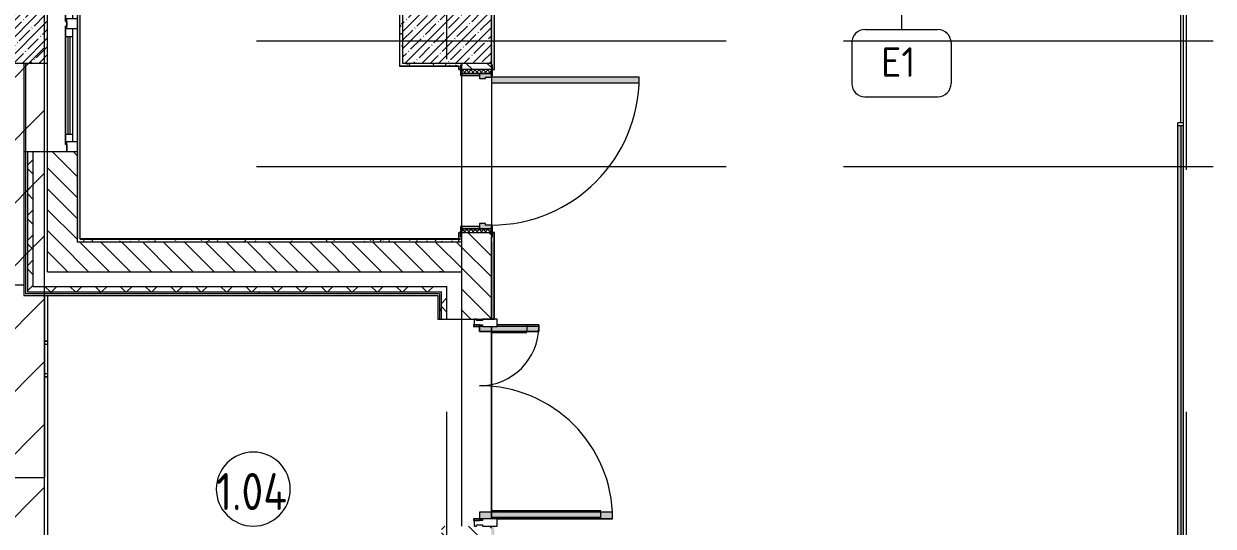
# Model space of a CAD drawing. Header units: millimetres. Extents: x -6228 to 198016, y -8553 to 29000.
# Drawn here: x 166027 to 174068, y 18871 to 22265 of the extents above; entities that cross this region are included whole.
import ezdxf

# ---------------------------------------------------------------- set-up
doc = ezdxf.new("R2010")
doc.units = ezdxf.units.MM
doc.linetypes.add('200_ШТРИХ__ш1_п0_6_', pattern=[800, 500, -300])
doc.linetypes.add('Осевая', pattern=[15875, 3175, -2381.25, 7937.5, -2381.25])
for name, color, linetype, lineweight in [('A-AREA-IDEN', 7, 'Continuous', 9), ('A-DETL-1', 7, 'Continuous', 9), ('A-DETL-GENF', 7, 'Continuous', 9), ('A-DETL-MBND-1', 7, '200_ШТРИХ__ш1_п0_6_', 9), ('A-GLAZ-2', 7, 'Continuous', 9), ('A-GLAZ-CWMG-3', 7, 'Continuous', 9), ('A-WALL-4', 7, 'Continuous', 13), ('I-WALL-7', 7, 'Continuous', 9), ('S-COLS-2', 7, 'Continuous', 9), ('S-STRS-2', 7, 'Continuous', 9), ('Марки для знаков', 7, 'Continuous', 9), ('Оси', 7, 'Continuous', 9), ('Оси-2', 7, 'Осевая', 9)]:
    doc.layers.add(name, color=color, linetype=linetype, lineweight=lineweight)
for name, color, linetype, lineweight, true_color in [('A-DETL-GENF-5', 7, 'Continuous', 9, 0xaaaaaa), ('A-DETL-GENF-6', 7, 'Continuous', 9, 0xe2e2e2), ('A-DETL-GENF-7', 7, 'Continuous', 9, 0xc0c0c0), ('A-DOOR-4', 7, 'Continuous', 9, 0xaaaaaa), ('A-DOOR-5', 7, 'Continuous', 9, 0xe2e2e2), ('A-DOOR-FRAM-4', 7, 'Continuous', 9, 0xe2e2e2), ('A-DOOR-FRAM-5', 7, 'Continuous', 9, 0xaaaaaa), ('A-FLOR-3', 7, 'Continuous', 9, 0xaaaaaa), ('I-WALL-11', 7, 'Continuous', 9, 0x3c3c3c), ('I-WALL-9', 9, 'Continuous', 9, 0x808080)]:
    doc.layers.add(name, color=color, linetype=linetype, lineweight=lineweight, true_color=true_color)
doc.styles.add('GOST Common', font='GOST_Common.ttf', dxfattribs={"width": 0.9, "height": 250})
doc.styles.add('GOST Common_2', font='GOST_Common.ttf', dxfattribs={"height": 200})
pattern_1 = [(135, (135578.19, 0), (-70.71068, -70.71068), [])]
pattern_2 = [(0, (135578.187, 0), (121.92, 30.48), [10.058, -81.382, 10.058, -81.382, -487.68]), (0, (135578.187, 0), (121.92, 30.48), [-182.88, 10.058, -172.822, 10.058, -81.382, -213.36]), (0, (135578.187, 0), (121.92, 30.48), [-457.2, 10.058, -50.902, 10.058, -142.342]), (120, (135623.907, 15.24), (-87.356454, 90.345817), [10.058, -81.382, 10.058, -81.382, -487.68]), (120, (135623.907, 15.24), (-87.356454, 90.345817), [-182.88, 10.058, -172.822, 10.058, -81.382, -213.36]), (120, (135623.907, 15.24), (-87.356454, 90.345817), [-457.2, 10.058, -50.902, 10.058, -142.342]), (240, (135639.147, 76.2), (-34.563546, -120.825817), [10.058, -81.382, 10.058, -81.382, -487.68]), (240, (135639.147, 76.2), (-34.563546, -120.825817), [-182.88, 10.058, -172.822, 10.058, -81.382, -213.36]), (240, (135639.147, 76.2), (-34.563546, -120.825817), [-457.2, 10.058, -50.902, 10.058, -142.342])]
pattern_3 = [(0, (135578.19, 0), (406.4, 101.6), [33.528, -271.272, 33.528, -271.272, -1625.6]), (0, (135578.19, 0), (406.4, 101.6), [-609.6, 33.528, -576.072, 33.528, -271.272, -711.2]), (0, (135578.19, 0), (406.4, 101.6), [-1524, 33.528, -169.672, 33.528, -474.472]), (120, (135730.59, 50.8), (-291.18818, 301.15272), [33.528, -271.272, 33.528, -271.272, -1625.6]), (120, (135730.59, 50.8), (-291.18818, 301.15272), [-609.6, 33.528, -576.072, 33.528, -271.272, -711.2]), (120, (135730.59, 50.8), (-291.18818, 301.15272), [-1524, 33.528, -169.672, 33.528, -474.472]), (240, (135781.39, 254), (-115.21182, -402.75272), [33.528, -271.272, 33.528, -271.272, -1625.6]), (240, (135781.39, 254), (-115.21182, -402.75272), [-609.6, 33.528, -576.072, 33.528, -271.272, -711.2]), (240, (135781.39, 254), (-115.21182, -402.75272), [-1524, 33.528, -169.672, 33.528, -474.472])]
pattern_4 = [(135, (135578.19, 0), (-84.8528, -84.8528), []), (225, (135578.19, 0), (84.8528, -84.8528), [])]

# ---------------------------------------------------------------- blocks, each defined once
blk = doc.blocks.new('Перекрытия 3 - Перекрытия 4-20977624-План зашивки приборов отопления в осях 2 этажа 1-12')
at = {"layer": 'S-STRS-2'}
blk.add_line((30449, 20500), (30010, 20500), dxfattribs=at)
blk = doc.blocks.new('120_Окно_СКБ_2Ст - 120_Окно_СКБ_2Ст 2100х1800 _мал створка справа_-24235684-План зашивки приборов отопления в осях 2 этажа 1-12')
at = {"layer": 'A-GLAZ-2'}
for p, q in [((-1050, 30), (-1050, 100)), ((-1050, 100), (-980, 100)), ((-980, 100), (-980, 30)), ((150, 30), (150, 100)), ((150, 100), (220, 100)), ((220, 100), (220, 30)), ((980, 30), (980, 100)), ((980, 100), (1050, 100)), ((1050, 100), (1050, 30)), ((-980, 30), (-1050, 30)), ((-1050, 30), (-1000, 30)), ((-980, 30), (-1000, 30)), ((-1000, 30), (-1000, 20)), ((-1000, 20), (170, 20)), ((170, 20), (-1000, 20)), ((150, 70), (-980, 70)), ((-980, 70), (-980, 30)), ((-930, 20), (-930, 70)), ((-930, 50), (100, 50)), ((100, 40), (-930, 40)), ((100, 20), (100, 70)), ((150, 30), (150, 70)), ((220, 30), (150, 30)), ((170, 30), (150, 30)), ((170, 30), (200, 30)), ((170, 20), (170, 30)), ((220, 30), (200, 30)), ((200, 30), (200, 20)), ((200, 20), (1000, 20)), ((1000, 20), (200, 20)), ((980, 70), (220, 70)), ((220, 70), (220, 30)), ((270, 20), (270, 70)), ((270, 50), (930, 50)), ((930, 40), (270, 40)), ((930, 20), (930, 70)), ((980, 30), (980, 70)), ((1050, 30), (980, 30)), ((1000, 30), (980, 30)), ((1000, 30), (1050, 30)), ((1000, 20), (1000, 30))]:
    blk.add_line(p, q, dxfattribs=at)
blk = doc.blocks.new('BSC_Колонна _Прямоугольная - 600х600-V212-План зашивки приборов отопления в осях 2 этажа 1-12')
at = {"layer": 'S-COLS-2'}
h = blk.add_hatch(dxfattribs=at)
h.set_pattern_fill('FP_184', color=256, style=0, pattern_type=2)
h.set_pattern_definition([(45, (-33310, -22300), (-57.02463, 57.02463), []), (45, (-33252.975, -22300), (-57.02463, 57.02463), [100.806, -20.161, 3.353, -16.808])])
h.paths.add_polyline_path([(-300, -300), (300, -300), (300, 300), (-300, 300)])
for p, q in [((300, 300), (-300, 300)), ((-300, 300), (-300, -300)), ((300, -300), (300, 300)), ((-300, -300), (300, -300))]:
    blk.add_line(p, q, dxfattribs=at)
blk = doc.blocks.new('110_Дверь_СКБ_1Ст_Внутренняя1 - Д-4б _огнестойкая EI 30_-32701367-План зашивки приборов отопления в осях 2 этажа 1-12')
at = {"layer": 'A-DOOR-4'}
h = blk.add_hatch(dxfattribs=at)
h.set_pattern_fill('FP_35', color=256, style=0, pattern_type=2)
h.set_pattern_definition([(135, (1751.41, 164.685), (-14.14214, -14.14214), []), (225, (1751.41, 164.685), (14.14214, -14.14214), [])])
h.paths.add_polyline_path([(562.5, 100), (537.5, 100), (537.5, -100), (562.5, -100)])
at = {"layer": 'A-DOOR-5'}
h = blk.add_hatch(color=256, dxfattribs=at)
h.paths.add_polyline_path([(537.5, 100), (512.5, 100), (512.5, 60), (502.5, 60), (502.5, 20), (537.5, 20)])
h.paths.add_polyline_path([(-477.5, 60), (-487.5, 60), (-487.5, 100), (-512.5, 100), (-512.5, 20), (-477.5, 20)])
at = {"layer": 'A-DOOR-FRAM-4'}
for points in [[(-447.5, 100), (-447.5, 1100), (-487.5, 1100), (-487.5, 100)], [(-497.5, 100), (-497.5, 108), (-567.5, 108), (-567.5, 100)], [(-497.5, 99), (-497.5, 100), (-512.5, 99)], [(592.5, 108), (522.5, 108), (522.5, 100), (592.5, 100)], [(537.5, 99), (537.5, 100), (522.5, 99)], [(-497.5, 20), (-512.5, 20), (-512.5, -100), (-497.5, -100)], [(537.5, 20), (522.5, 20), (522.5, -100), (537.5, -100)], [(-497.5, -108), (-497.5, -100), (-567.5, -100), (-567.5, -108)], [(592.5, -100), (522.5, -100), (522.5, -108), (592.5, -108)]]:
    blk.add_hatch(color=256, dxfattribs=at).paths.add_polyline_path(points)
at = {"layer": 'A-DOOR-FRAM-5'}
h = blk.add_hatch(dxfattribs=at)
h.set_pattern_fill('FP_36', color=256, style=0, pattern_type=2)
h.set_pattern_definition([(45, (-371.384, 164.685), (-14.1421, 14.1421), []), (135, (-371.384, 164.685), (-14.1421, -14.1421), [])])
h.paths.add_polyline_path([(-512.5, 100), (-537.5, 100), (-537.5, -100), (-512.5, -100)])
at = {"layer": 'A-DOOR-4'}
for p, q in [((-487.5, 1100), (-487.5, 100)), ((-447.5, 1100), (-487.5, 1100)), ((-447.5, 100), (-447.5, 1100)), ((-487.5, 100), (-447.5, 100))]:
    blk.add_line(p, q, dxfattribs=at)
blk.add_arc((-487.5, 100), 1000, 360, 90, dxfattribs=at)
at = {"layer": 'A-DOOR-FRAM-5'}
for p, q in [((-497.5, 108), (-567.5, 108)), ((-567.5, 108), (-567.5, 100)), ((-567.5, 100), (-497.5, 100)), ((-512.5, 100), (-537.5, 100)), ((-537.5, 100), (-537.5, -100)), ((-487.5, 100), (-512.5, 100)), ((-512.5, 100), (-512.5, 20)), ((-512.5, -100), (-512.5, 100)), ((-497.5, 100), (-512.5, 100)), ((-512.5, 100), (-512.5, 99)), ((-512.5, 99), (-497.5, 99)), ((-497.5, 100), (-497.5, 108)), ((-497.5, 99), (-497.5, 100)), ((-487.5, 60), (-487.5, 100)), ((512.5, 100), (512.5, 60)), ((537.5, 100), (512.5, 100)), ((592.5, 108), (522.5, 108)), ((522.5, 108), (522.5, 100)), ((537.5, 100), (522.5, 100)), ((522.5, 100), (522.5, 99)), ((522.5, 100), (592.5, 100)), ((522.5, 99), (537.5, 99)), ((537.5, 20), (537.5, 100)), ((562.5, 100), (537.5, 100)), ((537.5, 100), (537.5, -100)), ((537.5, 99), (537.5, 100)), ((562.5, -100), (562.5, 100)), ((592.5, 100), (592.5, 108)), ((-512.5, 20), (-477.5, 20)), ((-497.5, 20), (-512.5, 20)), ((-512.5, 20), (-512.5, -100)), ((-497.5, -100), (-497.5, 20)), ((-477.5, 60), (-487.5, 60)), ((-477.5, 20), (-477.5, 60)), ((512.5, 60), (502.5, 60)), ((502.5, 60), (502.5, 20)), ((502.5, 20), (537.5, 20)), ((537.5, 20), (522.5, 20)), ((522.5, 20), (522.5, -100)), ((537.5, -100), (537.5, 20)), ((-497.5, -100), (-567.5, -100)), ((-567.5, -100), (-567.5, -108)), ((-567.5, -108), (-497.5, -108)), ((-537.5, -100), (-512.5, -100)), ((-512.5, -100), (-497.5, -100)), ((-497.5, -108), (-497.5, -100)), ((522.5, -100), (537.5, -100)), ((592.5, -100), (522.5, -100)), ((522.5, -100), (522.5, -108)), ((522.5, -108), (592.5, -108)), ((537.5, -100), (562.5, -100)), ((592.5, -108), (592.5, -100))]:
    blk.add_line(p, q, dxfattribs=at)
blk = doc.blocks.new('Прямоугольный импост - Импост структурный с накладкой - 160мм Темный-32479175-План зашивки приборов отопления в осях 2 этажа 1-12')
at = {"layer": 'A-GLAZ-CWMG-3'}
for p, q in [((-50, 40), (-50, 140)), ((-50, 140), (0, 140)), ((0, 140), (0, 40)), ((-40, 40), (-50, 40)), ((-50, -17), (-50, 0)), ((-50, 0), (-40, 0)), ((-40, 0), (-40, 40)), ((-10, 40), (-10, 0)), ((0, 40), (-10, 40)), ((-10, 0), (0, 0)), ((0, 0), (0, -17)), ((0, -17), (-50, -17))]:
    blk.add_line(p, q, dxfattribs=at)
blk = doc.blocks.new('Дверь_Витражная_остекление_ - Д-39_л_ Актовый-32481803-План зашивки приборов отопления в осях 2 этажа 1-12')
at = {"layer": 'A-DETL-GENF-6'}
for points in [[(650, 920), (605, 920), (605, 20), (650, 20), (650, 140)], [(-615, 420), (-660, 420), (-660, 140), (-650, 140), (-650, 40), (-660, 40), (-660, 20), (-615, 20), (-615, 140)]]:
    blk.add_hatch(color=256, dxfattribs=at).paths.add_polyline_path(points)
at = {"layer": 'A-DETL-GENF-5'}
for p, q in [((650, 920), (605, 920)), ((605, 920), (605, 20)), ((650, 920), (605, 920)), ((605, 920), (605, 20)), ((650, 920), (650, 140)), ((650, 140), (650, 920)), ((596, 840), (596, 100)), ((650, 840), (605, 840)), ((640, 840), (640, 100)), ((-660, 420), (-615, 420)), ((-660, 420), (-660, 140)), ((-615, 420), (-660, 420)), ((-660, 420), (-660, 140)), ((-615, 420), (-615, 20)), ((-615, 20), (-615, 420)), ((-660, 340), (-615, 340)), ((-650, 340), (-650, 140)), ((-606, 340), (-606, 100)), ((-650, 100), (-615, 100)), ((650, 100), (605, 100)), ((-615, 20), (-650, 20)), ((-650, 20), (-615, 20)), ((605, 20), (650, 20)), ((605, 20), (650, 20)), ((650, 40), (650, 20)), ((650, 20), (650, 40))]:
    blk.add_line(p, q, dxfattribs=at)
at = {"layer": 'A-DOOR-4'}
for p, q in [((650, 920), (650, 140)), ((-650, 420), (-650, 140)), ((-650, 20), (-660, 20)), ((-660, 20), (-660, -20)), ((-650, 40), (-650, 20)), ((-650, -20), (-650, 20)), ((650, 40), (650, 20)), ((660, 20), (650, 20)), ((650, 20), (650, -20)), ((660, -20), (660, 20)), ((-660, -20), (-650, -20)), ((650, -20), (660, -20))]:
    blk.add_line(p, q, dxfattribs=at)
for centre, radius, start, end in [((650, 20), 900, 90, 180), ((-650, 20), 400, 360, 90)]:
    blk.add_arc(centre, radius, start, end, dxfattribs=at)
blk = doc.blocks.new('Прямоугольный импост - Импост структурный с накладкой - 160мм Темный-32479277-План зашивки приборов отопления в осях 2 этажа 1-12')
at = {"layer": 'A-GLAZ-CWMG-3'}
for p, q in [((0, 140), (-50, 140)), ((-50, 140), (-50, 40)), ((0, 40), (0, 140)), ((-50, 40), (-40, 40)), ((-40, 0), (-50, 0)), ((-50, 0), (-50, -17)), ((-40, 40), (-40, 0)), ((-10, 0), (-10, 40)), ((-10, 40), (0, 40)), ((0, 0), (-10, 0)), ((0, -17), (0, 0)), ((-50, -17), (0, -17))]:
    blk.add_line(p, q, dxfattribs=at)
blk = doc.blocks.new('Перекрытия 2 - Перекрытия 4-32990152-План зашивки приборов отопления в осях 2 этажа 1-12')
at = {"layer": 'S-STRS-2'}
for p in [(30010, 19180), (30610, 18430)]:
    blk.add_line(p, (30610, 19180), dxfattribs=at)
blk = doc.blocks.new('BSC_Колонна _Прямоугольная - 600х600-V268-План зашивки приборов отопления в осях 2 этажа 1-12')
at = {"layer": 'S-COLS-2'}
h = blk.add_hatch(dxfattribs=at)
h.set_pattern_fill('FP_234', color=256, style=0, pattern_type=2)
h.set_pattern_definition([(45, (-30310, -22300), (-57.02463, 57.02463), []), (45, (-30252.975, -22300), (-57.02463, 57.02463), [100.806, -20.161, 3.353, -16.808])])
h.paths.add_polyline_path([(-300, -300), (300, -300), (300, 300), (-300, 300)])
for p, q in [((280, 300), (-300, 300)), ((-300, 300), (-300, -300)), ((300, 300), (280, 300)), ((300, -300), (300, 300)), ((-300, -300), (280, -300)), ((280, -300), (300, -300))]:
    blk.add_line(p, q, dxfattribs=at)
blk = doc.blocks.new('DET_L_Линия разрыва - М100-30654710-План зашивки приборов отопления в осях 2 этажа 1-12')
at = {"layer": 'A-DETL-GENF'}
blk.add_line((24079.7, 0), (12339.9, 0), dxfattribs=at)
blk = doc.blocks.new('Марка_Помещения - Номер-25198446-План зашивки приборов отопления в осях 2 этажа 1-12')
at = {"layer": 'A-AREA-IDEN'}
for start, end in [(360, 180), (180, 360)]:
    blk.add_arc((0, 0), 2.5, start, end, dxfattribs=at)
blk = doc.blocks.new('Марка_Знаки - В прямоуг_Наименование краткое-30718135-План зашивки приборов отопления в осях 2 этажа 1-12')
at = {"layer": 'Марки для знаков'}
for p, q in [((-2.455, 2.278), (2.455, 2.278)), ((-3.355, 1.378), (-3.355, -1.384)), ((3.355, 1.378), (3.355, -1.378)), ((-2.461, -2.278), (2.455, -2.278))]:
    blk.add_line(p, q, dxfattribs=at)
for centre, radius, start, end in [((-2.455, 1.378), 0.9, 90, 180), ((2.455, 1.378), 0.9, 0, 90), ((-2.461, -1.384), 0.893, 180, 270), ((2.455, -1.378), 0.9, 270, 0)]:
    blk.add_arc(centre, radius, start, end, dxfattribs=at)

msp = doc.modelspace()

# ---------------------------------------------------------------- hatches: boundary and pattern name
at = {"layer": 'A-DETL-GENF-7'}
h = msp.add_hatch(dxfattribs=at)
h.set_pattern_fill('FP_235', color=256, style=0, pattern_type=2)
h.set_pattern_definition([(45, (135578.2, 0), (-212.132, 212.132), [])])
h.paths.add_polyline_path([(166168.2, 15231), (166168.2, 26500), (157488.2, 26500), (157488.2, 26900), (150338.2, 26900), (150338.2, 24680), (149888.4, 24680), (149888.4, 15231), (163568.5, 15231)])
at = {"layer": 'I-WALL-11'}
h = msp.add_hatch(dxfattribs=at)
h.set_pattern_fill('FP_221', color=256, style=0, pattern_type=2)
h.set_pattern_definition(pattern_3)
h.paths.add_polyline_path([(166051.2, 20453), (166051.2, 21400), (166038.2, 21400), (166038.2, 20453)])
h.paths.add_polyline_path([(166051.2, 23500), (166051.2, 26364), (166038.2, 26364), (166038.2, 23500)])
h = msp.add_hatch(dxfattribs=at)
h.set_pattern_fill('FP_221', color=256, style=0, pattern_type=2)
h.set_pattern_definition(pattern_3)
h.paths.add_polyline_path([(168736.9, 20440), (168838.2, 20440), (168838.2, 20453), (166038.2, 20453), (166038.2, 20440), (168642.2, 20440)])
h = msp.add_hatch(dxfattribs=at)
h.set_pattern_fill('FP_221', color=256, style=0, pattern_type=2)
h.set_pattern_definition(pattern_3)
h.paths.add_polyline_path([(168851.2, 18470), (168851.2, 18870), (168838.2, 18870), (168838.2, 18470)])
h.paths.add_polyline_path([(168851.2, 20270), (168851.2, 20453), (168838.2, 20453), (168838.2, 20270)])
at = {"layer": 'I-WALL-7'}
h = msp.add_hatch(dxfattribs=at)
h.set_pattern_fill('FP_151', color=256, style=0, pattern_type=2)
h.set_pattern_definition(pattern_1)
h.paths.add_polyline_path([(166388.2, 20790), (166388.2, 21400), (166188.2, 21400), (166188.2, 20790), (166221.4, 20790)])
h.paths.add_polyline_path([(166188.2, 23500), (166388.2, 23500), (166388.2, 26880), (166188.2, 26880), (166188.2, 25301.9)])
h = msp.add_hatch(dxfattribs=at)
h.set_pattern_fill('FP_222', color=256, style=0, pattern_type=2)
h.set_pattern_definition(pattern_4)
h.paths.add_polyline_path([(166051.2, 20490), (166088.2, 20490), (166088.2, 21400), (166051.2, 21400), (166051.2, 20590)])
h.paths.add_polyline_path([(166088.2, 23500), (166088.2, 26401), (166051.2, 26401), (166051.2, 23500)])
h = msp.add_hatch(dxfattribs=at)
h.set_pattern_fill('FP_153', color=256, style=0, pattern_type=2)
h.set_pattern_definition([(45, (135578.19, 0), (-57.02463, 57.02463), []), (45, (135635.21, 0), (-57.02463, 57.02463), [100.806, -20.161, 3.353, -16.808])])
h.paths.add_polyline_path([(173865.8, 11200), (173865.8, 11459.9), (173848.2, 11468.7), (173848.2, 11200)])
h.paths.add_polyline_path([(173848.2, 11751), (174068.2, 11861), (174068.2, 11958.7), (173865.8, 12059.9), (173865.8, 12125), (173848.2, 12125), (173848.2, 11909.9)])
h.paths.add_polyline_path([(173848.2, 13525), (173865.8, 13525), (173865.8, 21575), (173848.2, 21575), (173848.2, 16929.7)])
h.paths.add_polyline_path([(173865.8, 22975), (173865.8, 23400), (173848.2, 23400), (173848.2, 22975)])
h = msp.add_hatch(dxfattribs=at)
h.set_pattern_fill('FP_151', color=256, style=0, pattern_type=2)
h.set_pattern_definition(pattern_1)
h.paths.add_polyline_path([(169188.2, 20790), (169188.2, 20855), (168988.2, 20855), (168988.2, 20790)])
h.paths.add_polyline_path([(169188.2, 21955), (169188.2, 22000), (168988.2, 22000), (168988.2, 21955)])
h = msp.add_hatch(dxfattribs=at)
h.set_pattern_fill('FP_151', color=256, style=0, pattern_type=2)
h.set_pattern_definition(pattern_1)
h.paths.add_polyline_path([(168988.2, 20590), (168988.2, 20790), (166188.2, 20790), (166188.2, 20590), (168874.3, 20590)])
h = msp.add_hatch(dxfattribs=at)
h.set_pattern_fill('FP_151', color=256, style=0, pattern_type=2)
h.set_pattern_definition(pattern_1)
h.paths.add_polyline_path([(169188.2, 18450), (169188.2, 18870), (168988.2, 18870), (168988.2, 18450)])
h.paths.add_polyline_path([(169188.2, 20270), (169188.2, 20790), (168988.2, 20790), (168988.2, 20270)])
h = msp.add_hatch(dxfattribs=at)
h.set_pattern_fill('FP_222', color=256, style=0, pattern_type=2)
h.set_pattern_definition(pattern_4)
h.paths.add_polyline_path([(168851.2, 20453), (168851.2, 20490), (166051.2, 20490), (166051.2, 20453), (168838.2, 20453)])
h = msp.add_hatch(dxfattribs=at)
h.set_pattern_fill('FP_222', color=256, style=0, pattern_type=2)
h.set_pattern_definition(pattern_4)
h.paths.add_polyline_path([(168874.3, 18450), (168888.2, 18450), (168888.2, 18870), (168851.2, 18870), (168851.2, 18450)])
h.paths.add_polyline_path([(168851.2, 20270), (168888.2, 20270), (168888.2, 20490), (168851.2, 20490), (168851.2, 20453)])
at = {"layer": 'I-WALL-9'}
h = msp.add_hatch(dxfattribs=at)
h.set_pattern_fill('FP_219', color=256, style=0, pattern_type=2)
h.set_pattern_definition(pattern_2)
h.paths.add_polyline_path([(166408.2, 20810), (166408.2, 26880), (166388.2, 26880), (166388.2, 20810)])
h = msp.add_hatch(dxfattribs=at)
h.set_pattern_fill('FP_219', color=256, style=0, pattern_type=2)
h.set_pattern_definition(pattern_2)
h.paths.add_polyline_path([(169208.2, 17850), (169208.2, 18870), (169188.2, 18870), (169188.2, 17850)])
h.paths.add_polyline_path([(169208.2, 20270), (169208.2, 20855), (169196.2, 20855), (169196.2, 20825), (169188.2, 20825), (169188.2, 20270)])
h.paths.add_polyline_path([(169208.2, 21955), (169208.2, 23004), (169188.2, 23004), (169188.2, 21985), (169196.2, 21985), (169196.2, 21955)])
h = msp.add_hatch(dxfattribs=at)
h.set_pattern_fill('FP_219', color=256, style=0, pattern_type=2)
h.set_pattern_definition(pattern_2)
h.paths.add_polyline_path([(173828.2, 11200), (173848.2, 11200), (173848.2, 11468.7), (173828.2, 11478.7), (173828.2, 11220)])
h.paths.add_polyline_path([(173828.2, 11741), (173848.2, 11751), (173848.2, 12125), (173828.2, 12125), (173828.2, 11909.9)])
h.paths.add_polyline_path([(173848.2, 13525), (173848.2, 21575), (173828.2, 21575), (173828.2, 13525)])
h.paths.add_polyline_path([(173848.2, 22975), (173848.2, 23041.5), (173828.2, 23041.5), (173828.2, 22975)])
h = msp.add_hatch(dxfattribs=at)
h.set_pattern_fill('FP_219', color=256, style=0, pattern_type=2)
h.set_pattern_definition(pattern_2)
h.paths.add_polyline_path([(168568.2, 22000), (168588.2, 22000), (168588.2, 22620), (168568.2, 22620), (168568.2, 22600)])
h = msp.add_hatch(dxfattribs=at)
h.set_pattern_fill('FP_219', color=256, style=0, pattern_type=2)
h.set_pattern_definition(pattern_2)
h.paths.add_polyline_path([(168968.2, 21980), (168968.2, 22000), (168568.2, 22000), (168568.2, 21980), (168874.3, 21980)])
h = msp.add_hatch(dxfattribs=at)
h.set_pattern_fill('FP_219', color=256, style=0, pattern_type=2)
h.set_pattern_definition(pattern_2)
h.paths.add_polyline_path([(168988.2, 20790), (168988.2, 20825), (168980.2, 20825), (168980.2, 20855), (168968.2, 20855), (168968.2, 20790)])
h.paths.add_polyline_path([(168980.2, 21955), (168980.2, 21985), (168988.2, 21985), (168988.2, 22000), (168968.2, 22000), (168968.2, 21955)])
h = msp.add_hatch(dxfattribs=at)
h.set_pattern_fill('FP_219', color=256, style=0, pattern_type=2)
h.set_pattern_definition(pattern_2)
h.paths.add_polyline_path([(173865.8, 21575), (173865.8, 21595), (173828.2, 21595), (173828.2, 21575), (173848.2, 21575)])
h = msp.add_hatch(dxfattribs=at)
h.set_pattern_fill('FP_219', color=256, style=0, pattern_type=2)
h.set_pattern_definition(pattern_2)
h.paths.add_polyline_path([(168988.2, 20790), (168988.2, 20810), (166388.2, 20810), (166388.2, 20790), (168874.3, 20790)])

# ---------------------------------------------------------------- linework, layer by layer
at = {"layer": 'A-DETL-1'}
msp.add_line((166168.2, 15231), (166168.2, 26500), dxfattribs=at)
at = {"layer": 'A-DETL-MBND-1'}
for p, q in [((166168.2, 20121), (166188.2, 20121)), ((166168.2, 20120), (166188.2, 20120)), ((166188.2, 20120), (166168.2, 20120)), ((166168.2, 20100), (166188.2, 20100)), ((166188.2, 19900), (166168.2, 19900)), ((166188.2, 19880), (166168.2, 19880)), ((166168.2, 19880), (166188.2, 19880)), ((166188.2, 19879), (166168.2, 19879))]:
    msp.add_line(p, q, dxfattribs=at)
at = {"layer": 'A-FLOR-3'}
for p, q in [((169188.2, 21865), (169188.2, 20905)), ((166188.2, 20429), (166188.2, 18450)), ((169188.2, 20220), (169188.2, 18920)), ((169188.2, 18920), (169188.2, 20220))]:
    msp.add_line(p, q, dxfattribs=at)
at = {"layer": 'A-WALL-4'}
for p, q in [((166408.2, 20810), (166408.2, 26860)), ((168568.2, 21980), (168968.2, 21980)), ((168968.2, 21955), (168968.2, 21980)), ((168988.2, 22000), (168988.2, 21985)), ((173848.2, 21575), (173828.2, 21575)), ((173848.2, 21575), (173848.2, 13525)), ((166051.2, 21400), (166051.2, 20453)), ((166088.2, 21400), (166088.2, 20490)), ((166388.2, 21400), (166388.2, 20790)), ((168988.2, 20790), (166388.2, 20790)), ((166408.2, 20810), (168968.2, 20810)), ((168988.2, 20790), (168988.2, 20825)), ((169188.2, 20790), (169188.2, 20270)), ((169188.2, 20270), (169188.2, 20790)), ((168851.2, 20590), (168838.2, 20590)), ((168988.2, 20270), (168988.2, 20590)), ((166051.2, 20453), (168851.2, 20453)), ((166088.2, 20490), (168888.2, 20490)), ((168838.2, 20440), (168642.2, 20440)), ((168838.2, 20440), (168838.2, 20270)), ((168851.2, 20270), (168851.2, 20453)), ((168888.2, 20270), (168888.2, 20490))]:
    msp.add_line(p, q, dxfattribs=at)
at = {"layer": 'I-WALL-7'}
for p, q in [((166388.2, 26880), (166388.2, 21400)), ((166409.2, 20811), (166409.2, 26859)), ((169208.2, 23041.5), (169208.2, 21955)), ((169209.2, 21955), (169209.2, 23003)), ((173848.2, 21595), (173848.2, 22955)), ((168567.2, 22621), (168567.2, 21979)), ((168568.2, 22620), (168568.2, 21980)), ((166027.2, 22000), (166027.2, 20429)), ((166038.2, 22000), (166038.2, 20440)), ((166188.2, 20590), (166188.2, 22000)), ((168567.2, 21979), (168967.2, 21979)), ((168967.2, 21979), (168967.2, 21955)), ((168967.2, 21955), (168980.2, 21955)), ((169188.2, 21985), (169188.2, 22000)), ((169196.2, 21955), (169209.2, 21955)), ((168988.2, 20895), (168988.2, 21915)), ((169188.2, 21865), (169188.2, 20905)), ((173828.2, 21575), (173827.2, 21575)), ((173827.2, 21575), (173827.2, 13525)), ((173828.2, 13525), (173828.2, 21595)), ((173865.8, 21595), (173828.2, 21595)), ((173865.8, 21575), (173848.2, 21575)), ((166388.2, 21400), (166027.2, 21400)), ((168980.2, 20855), (168967.2, 20855)), ((168967.2, 20855), (168967.2, 20811)), ((168968.2, 20790), (168968.2, 20855)), ((169209.2, 20855), (169196.2, 20855)), ((169208.2, 20270), (169208.2, 20855)), ((169209.2, 20270), (169209.2, 20855)), ((168967.2, 20811), (166409.2, 20811)), ((168988.2, 20810), (168968.2, 20810)), ((168988.2, 20590), (168988.2, 20790)), ((169188.2, 20790), (169188.2, 20825)), ((166188.2, 20590), (168988.2, 20590)), ((166027.2, 20429), (168827.2, 20429)), ((168642.2, 20440), (166038.2, 20440)), ((168827.2, 20429), (168827.2, 20270)), ((168827.2, 20270), (169209.2, 20270)), ((168988.2, 18870), (168988.2, 20270))]:
    msp.add_line(p, q, dxfattribs=at)
at = {"layer": 'S-STRS-2'}
msp.add_line((166168.2, 20429), (166168.2, 19200), dxfattribs=at)
at = {"layer": 'Марки для знаков'}
msp.add_line((171960.1, 22968.7), (171960.1, 22226.7), dxfattribs=at)
at = {"layer": 'Оси'}
for p, q in [((173888.2, 21277.7), (173888.2, 23777.7)), ((171568.2, 22150), (174068.2, 22150)), ((171568.2, 21300), (174068.2, 21300))]:
    msp.add_line(p, q, dxfattribs=at)
at = {"layer": 'Оси-2'}
for p, q in [((168888.2, 593.7), (168888.2, 24898.1)), ((135850.6, 22150), (171568.2, 22150)), ((135850.6, 21300), (171568.2, 21300)), ((173888.2, 593.7), (173888.2, 21277.7))]:
    msp.add_line(p, q, dxfattribs=at)

# ---------------------------------------------------------------- block references
at = {"layer": 'A-AREA-IDEN', "xscale": 99.99999999999993, "yscale": 99.99999999999993, "zscale": 99.99999999999993}
msp.add_blockref('Марка_Помещения - Номер-25198446-План зашивки приборов отопления в осях 2 этажа 1-12', (167578.8, 19121.3), dxfattribs=at)
at = {"layer": 'A-DETL-GENF', "rotation": 90.00000000000031}
msp.add_blockref('DET_L_Линия разрыва - М100-30654710-План зашивки приборов отопления в осях 2 этажа 1-12', (173865.8, -280), dxfattribs=at)
at = {"layer": 'A-DOOR-4'}
for name, p, rotation in [('110_Дверь_СКБ_1Ст_Внутренняя1 - Д-4б _огнестойкая EI 30_-32701367-План зашивки приборов отопления в осях 2 этажа 1-12', (169088.2, 21417.5), 270), ('Дверь_Витражная_остекление_ - Д-39_л_ Актовый-32481803-План зашивки приборов отопления в осях 2 этажа 1-12', (169088.2, 19570), 269.9999999999996)]:
    msp.add_blockref(name, p, dxfattribs=dict(at, rotation=rotation))
at = {"layer": 'A-GLAZ-2', "rotation": 269.9999999999999}
msp.add_blockref('120_Окно_СКБ_2Ст - 120_Окно_СКБ_2Ст 2100х1800 _мал створка справа_-24235684-План зашивки приборов отопления в осях 2 этажа 1-12', (166288.2, 22450), dxfattribs=at)
at = {"layer": 'A-GLAZ-CWMG-3', "extrusion": (0, 0, -1), "rotation": 90.00000000000041}
msp.add_blockref('Прямоугольный импост - Импост структурный с накладкой - 160мм Темный-32479175-План зашивки приборов отопления в осях 2 этажа 1-12', (-169088.2, 20270), dxfattribs=at)
at = {"layer": 'A-GLAZ-CWMG-3', "rotation": 269.9999999999996}
msp.add_blockref('Прямоугольный импост - Импост структурный с накладкой - 160мм Темный-32479277-План зашивки приборов отопления в осях 2 этажа 1-12', (169088.2, 18870), dxfattribs=at)
at = {"layer": 'S-COLS-2'}
for name, p in [('BSC_Колонна _Прямоугольная - 600х600-V268-План зашивки приборов отопления в осях 2 этажа 1-12', (165888.2, 22300)), ('BSC_Колонна _Прямоугольная - 600х600-V212-План зашивки приборов отопления в осях 2 этажа 1-12', (168888.2, 22300))]:
    msp.add_blockref(name, p, dxfattribs=at)
at = {"layer": 'S-STRS-2'}
for name, p in [('Перекрытия 3 - Перекрытия 4-20977624-План зашивки приборов отопления в осях 2 этажа 1-12', (135578.2, 0)), ('Перекрытия 2 - Перекрытия 4-32990152-План зашивки приборов отопления в осях 2 этажа 1-12', (135558.2, 20))]:
    msp.add_blockref(name, p, dxfattribs=at)
at = {"layer": 'Марки для знаков', "xscale": 99.99999999999993, "yscale": 99.99999999999993, "zscale": 99.99999999999993}
msp.add_blockref('Марка_Знаки - В прямоуг_Наименование краткое-30718135-План зашивки приборов отопления в осях 2 этажа 1-12', (171960.1, 21998.9), dxfattribs=at)

# ---------------------------------------------------------------- texts
at = {"layer": 'A-AREA-IDEN', "insert": (167328, 19229.9), "char_height": 250, "width": 627.721, "attachment_point": 1, "style": 'GOST Common'}
msp.add_mtext('1.04', dxfattribs=at)
at = {"layer": 'Марки для знаков', "insert": (171823.1, 22106), "char_height": 200, "width": 296.624, "attachment_point": 1, "style": 'GOST Common_2'}
msp.add_mtext('E1', dxfattribs=at)

doc.saveas('drawing.dxf')
